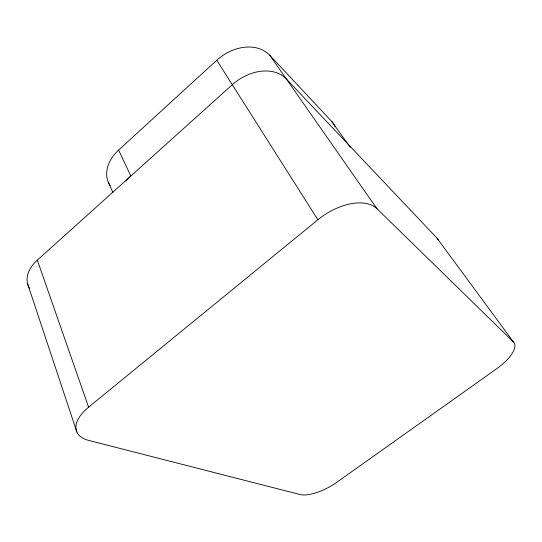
<?xml version="1.0" encoding="UTF-8"?>
<svg xmlns="http://www.w3.org/2000/svg" width="542" height="542" viewBox="0 0 542 542"><rect width="100%" height="100%" fill="white"/><g stroke="black" fill="none" stroke-linecap="round" stroke-linejoin="round"><path stroke-width="0.81" d="M110.256 185.825A38.536 28.177 -23.8 0 1 118.603 150.114L216.78 60.257A40.155 30.393 -36.3 0 1 269.774 55.27L331.806 121.523L347.828 143.921A36.443 23.272 -35.3 0 1 350.295 147.424M37.323 260.133L232.294 84.728A41.226 30.027 -35.6 0 1 286.291 78.908L437.055 238.189L513.437 341.955A32.364 12.351 -33 0 1 496.58 368.811L336.785 482.312A30.067 11.05 -27.8 0 1 300.187 494.575L88.563 440.368A44.092 21.965 -21.2 0 1 88.597 407.184L37.323 260.133A38.997 25.081 -17.4 0 0 29.58 288.364M88.597 407.184L317.89 219.761A47.127 26.863 -33.1 0 1 376.961 208.711L513.437 341.955M269.774 55.27L376.961 208.711M216.78 60.257L317.89 219.761M118.603 150.114L130.839 176.001A39.525 27.771 -24.3 0 0 125.995 181.062M108.251 182.105L113.021 192.769M27.54 283.588L76.903 432.137M437.055 238.189A29.464 15 -34.6 0 1 438.559 240.492M331.806 121.523A35.603 23.706 -35.8 0 1 334.956 126.482"/></g></svg>
